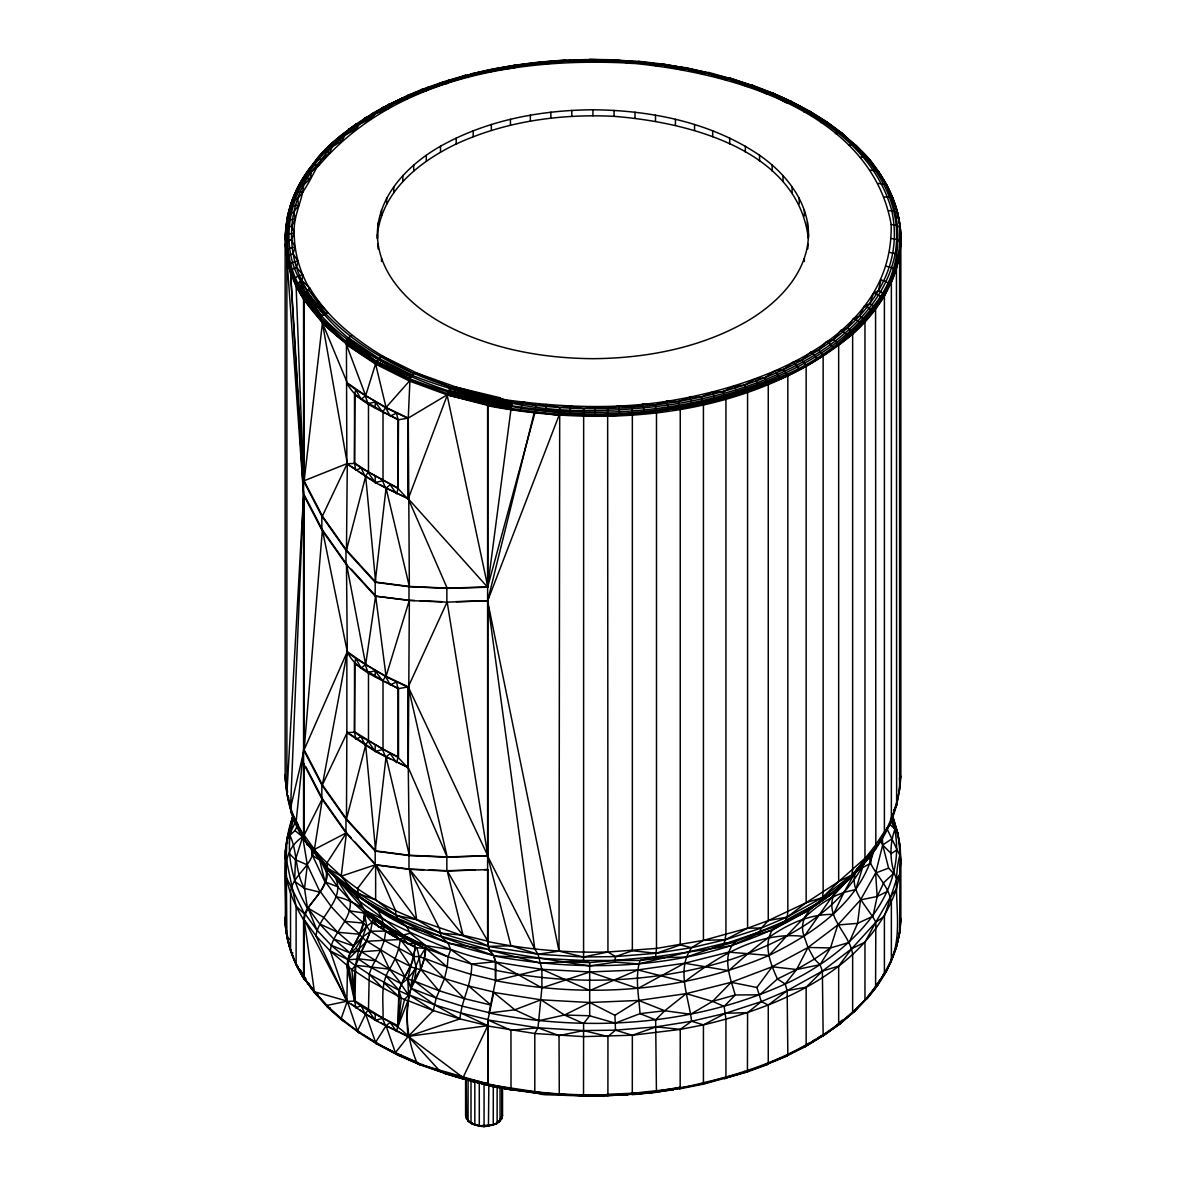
<?xml version="1.0" encoding="UTF-8"?>
<svg xmlns="http://www.w3.org/2000/svg" width="1186" height="1186" viewBox="0 0 1186 1186"><rect width="100%" height="100%" fill="white"/><g stroke="black" fill="none" stroke-linecap="round" stroke-linejoin="round"><path stroke-width="1.5" d="M493.302 1085.842L493.257 1125.069L484.066 1126.7L479.307 1126.122L479.277 1081.35M860.413 157.471C869.961 153.498 872.985 166.826 878.515 171.525C889.678 187.937 897.505 206.646 900.13 226.393C905.289 267.858 882.814 307.426 852.645 334.23C752.65 416.835 611.057 429.199 487.609 405.76C488.721 401.713 493.687 400.497 496.964 398.57C552.75 406.813 610.345 410.119 666.591 401.342C759.262 386.695 893.725 338.425 891.16 224.569C871.147 111.425 731.718 72.85 633.754 63.392C522.952 56.735 394.938 76.349 319.138 165.284L314.305 164.869L311.651 165.803C287.649 195.275 278.814 235.895 290.54 272.276L303.572 480.967L347.29 463.518L346.475 550.141L375.636 582.059L409.348 586.447L447.152 588.093L487.831 586.966L487.831 405.434L490.945 401.565L499.721 397.681L489.937 402.321L487.609 405.76L487.609 941.506L489.017 950.001L493.658 955.931L495.437 962.054L495.437 980.614C586.433 998.404 683.284 992.341 768.928 955.427C813.818 933.693 861.733 900.915 874.023 849.576M837.064 1024.541L838.828 1024.437L854.35 1011.628L867.455 998.049L886.713 970.563L896.453 946.71L899.625 932.685L900.13 846.611L898.01 834.173L892.376 815.078L898.01 834.173L900.856 860.74L900.856 918.572C900.204 948.444 886.579 976.701 866.862 998.716L875.579 987.301L875.831 922.159C867.218 905.837 846.122 888.388 857.448 868.108M456.402 601.628L487.831 600.753L487.831 855.788L447.152 856.915L409.348 855.269L408.266 767.535L409.348 600.235L375.191 596.113L345.986 564.121L321.851 529.979L303.572 494.77L285.396 236.34L287.531 215.956L292.023 200.76L297.76 198.522C311.607 182.763 316.484 161.133 332.065 146.99C345.022 134.196 359.729 123.27 375.28 113.856C410.489 92.834 449.746 79.314 489.729 70.804C575.684 53.385 666.562 57.269 749.76 85.688C809.593 107.2 873.993 145.3 891.783 210.663C910.196 296.233 826.434 355.444 756.564 380.78C673.544 410.964 582.163 415.767 495.659 399.326C551.46 414.507 610.909 412.283 667.881 405.108C719.131 397.414 769.936 382.248 814.441 355.207C851.859 332.258 886.505 298.264 895.193 253.596C907.972 176.091 835.507 118.422 771.093 92.834L767.298 94.198L749.76 85.688L747.091 86.519L728.782 78.958L725.876 79.803L706.945 73.206L703.787 74.095L684.381 68.492L680.972 69.44L661.254 64.815L657.563 65.867L637.683 62.221C628.684 66.46 618.603 57.506 609.663 62.043C594.823 59.092 580.784 62.799 565.87 61.005C549.014 65.408 530.335 61.776 513.805 67.943C471.198 72.39 431.378 87.364 392.581 104.249L388.385 108.563L375.28 113.856L371.426 118.526L359.373 124.233L355.933 129.259L344.933 135.293L341.998 140.689L332.065 146.99L329.708 152.727C289.31 184.23 279.481 247.518 307.382 290.629L304.15 299.391L304.15 480.923L322.399 516.073L346.475 550.141L365.673 476.342L376.659 482.672M870.302 170.235L877.892 170.873C892.243 191.168 900.886 215.511 900.856 240.536L900.856 776.267C898.054 824.107 868.434 867.025 830.497 894.733C735.587 966.19 607.41 977.249 493.658 955.931L583.586 960.497L589.679 962.587L589.679 1015.779L583.586 1023.518L583.527 1096.072L521.44 1090.646L488.202 1085.027L487.965 1019.96L493.865 992.074L468.648 985.981L444.528 978.554L420.867 969.451C405.108 988.783 406.65 1013.304 407.821 1036.623L375.191 1020.257L346.861 1001.414L347.602 959.889L349.796 953.366L359.462 934.509L363.198 923.405L364.784 910.418C407.183 930.476 448.708 953.455 495.644 961.713L495.644 980.273L489.017 1013.022C587.589 1032.339 693.084 1025.771 785.221 983.995C846.982 955.768 916.407 891.991 891.398 817.065M285.233 774.606C286.315 801.084 293.416 831.193 313.089 849.873M285.366 859.287C284.151 844.669 289.636 830.897 292.645 816.887C280.489 850.733 286.552 887.143 285.144 922.219C286.434 942.233 293.12 961.668 303.853 978.583L305.499 978.687L304.165 978.806C292.883 960.156 284.759 939.015 285.233 916.911M899.892 776.37C900.9 822.55 870.287 863.764 834.929 890.627M589.783 59.863L558.413 61.094M892.109 958.332L890.434 962.409C905.481 929.142 890.36 890.389 899.818 855.284L886.579 827.858M896.453 888.892C868.345 969.333 780.358 1006.781 703.431 1024.867L691.586 1021.25L656.273 1026.839L615.504 1030.174L607.944 1036.49L607.899 1095.745L597.877 1096.131L607.944 1094.307L649.009 1092.528L680.156 1088.214L680.245 1029.404L691.586 1021.25L725.476 1013.274L761.338 1001.592L787.163 990.651L822.372 971.141L851.77 948.667L875.831 922.159L890.375 897.12L896.453 888.892L899.625 874.868L900.856 860.74L900.13 846.611L897.461 832.557L892.865 818.666M285.959 780.017C285.411 801.662 295.981 821.261 304.55 840.503L303.572 835.24L303.572 299.509L304.921 294.943L309.235 288.168C299.821 271.401 294.217 252.485 294.247 233.182C292.972 216.282 302.386 201.279 303.646 185.09L310.376 178.315L311.355 171.97L319.138 165.284M285.248 918.631C285.322 939.697 292.675 960.289 303.646 978.168L312.259 988.694L308.434 982.972M869.827 303.586L873.533 305.84L875.579 309.264L875.831 848.598L851.77 875.09L822.372 897.58L787.163 917.074L761.338 928.015L725.476 939.697L691.586 947.673L656.273 953.262L615.504 956.598L583.482 956.998L559.021 951.142L559.703 407.569L570.555 406.19L583.645 408.547L594.735 406.665L607.647 408.429L618.914 406.027L631.545 407.198L642.916 404.248L655.206 404.886L666.591 401.342L678.466 401.491L689.778 397.354L701.193 397.028L712.341 392.299L723.223 391.543L734.104 386.191L744.437 385.079L754.948 379.105L764.703 377.652L774.74 371.055L783.857 369.306L793.315 362.115L801.825 360.129L810.601 352.316L818.459 350.137L826.434 341.761L833.669 339.418L840.755 330.494L847.367 328.048L853.431 318.604L859.435 316.069L864.416 306.151L869.827 303.586L873.608 293.224L878.47 290.659L880.961 279.911L886.046 281.527L889.485 284.447L884.4 296.07L884.4 831.801L875.579 844.995L849.176 879.419L808.022 910.981L777.408 925.792L686.249 957.132L664.753 957.547L639.995 960.438L583.586 960.497L540.964 963.328L489.017 950.001L589.768 966.027L614.911 962.128L638.661 963.936L724.157 943.374L735.231 941.788L796.607 916.318L814.337 905.941L830.497 894.733L844.373 882.369M379.787 484.481L386.058 488.098L409.348 586.447L408.266 418.065L410 378.586L413.514 373.531L417.413 373.323L456.921 387.362L496.964 398.57C424.677 384.501 351.738 352.746 307.189 291.682C347.276 354.673 419.681 386.117 489.937 402.321C420.57 387.244 345.452 361.093 304.15 299.391C276.471 260.979 280.207 205.326 309.813 169.138M890.553 819.585L894.956 829.088C889.189 844.728 889.663 863.971 896.631 878.989L884.4 916.289L884.4 974.106L876.113 985.951L880.101 979.769M287.531 792.352L286.389 779.81M292.645 816.887L286.879 840.429L286.182 858.916L286.879 936.317L289.295 939.193M313.312 990.117L303.572 977.546L303.572 919.728L304.55 914.065L307.441 908.179C291.474 881.168 283.617 847.738 294.336 817.362M583.645 408.547L583.586 960.497M303.572 835.24L291.563 813.344L290.54 808.007L303.572 494.77L290.54 272.276L292.72 269.103L296.693 267.339L297.864 261.024L293.105 253.641L295.077 247.148L291.4 239.824L294.247 233.182L291.623 225.977L295.373 219.232L293.743 212.175L298.457 205.371L297.76 198.522M877.892 170.873L886.372 184.808L892.865 198.447C925.584 279.985 848.568 350.27 780.121 378.29C737.188 397.177 690.964 407.821 644.398 412.476C592.066 416.849 538.904 415.901 487.757 405.063L559.021 415.411L569.888 414.477L570.555 406.19M559.777 1093.848C555.27 1094.9 538.192 1096.205 534.797 1091.328L534.797 1033.51L537.999 1027.788L541.898 987.879L541.898 969.318L537.999 954.211L534.797 949.022L487.609 601.02L535.983 405.493L546.509 404.574L559.703 407.569M899.611 925.881L900.856 918.572L899.625 932.685L896.156 947.851L892.673 956.969L893.31 956.227M897.802 941.61L897.15 942.396L899.314 933.842L900.53 919.728M303.572 494.77L286.879 794.012L286.879 258.281L289.087 255.227L293.105 253.641M899.625 790.38L899.625 254.649L900.856 240.536M487.609 941.506C527.147 949.645 567.605 953.01 607.944 952.002L615.504 956.598L614.911 962.128M346.712 999.442L330.316 951.068C332.021 932.255 352.42 920.173 350.166 900.293L334.111 874.794M413.514 373.531C373.738 352.405 333.474 327.692 309.813 288.05L302.148 280.83L302.593 274.737L296.693 267.339M360.025 1010.042L365.673 1013.986L375.903 1043.339L397.102 1054.487L420.393 1064.909L446.173 1073.701L420.022 1064.435L416.671 1062.078C407.169 1039.158 403.952 1012.295 411.201 988.309C417.502 975.737 424.973 963.032 425.433 948.592L415.426 947.495L392.462 935.606L392.507 929.616L364.354 910.67C382.322 925.836 403.566 938.586 425.759 945.613L450.71 949.615L471.643 964.099L496.252 970.044M304.15 763.547L304.15 835.122L305.128 840.37L330.36 872.703L348.669 888.833L360.663 897.698L398.036 919.269L406.739 926.548L410.104 933.204L425.759 945.613L425.878 948.326L448.115 956.835L471.643 964.099C472.206 983.253 461.517 1000.05 459.931 1018.878L408.266 1036.371C394.315 1020.479 371.218 1014.816 354.51 1001.088L346.861 1001.414L315.891 935.71L304.15 919.61C306.566 900.189 332.48 888.803 326.313 867.144M290.54 808.007L304.15 749.745L322.399 529.86L304.15 494.71L304.15 749.745L322.399 784.895L346.475 818.963L375.636 850.896L409.348 855.269L386.058 756.935L376.659 751.494M488.454 1126.24L488.84 1085.057M377.385 238.712C375.562 197.869 407.228 165.062 440.51 146.234C486.734 120.26 540.342 110.15 592.941 109.779C650.951 110.313 710.903 122.277 759.559 155.277C786.318 173.853 809.578 203.088 808.481 237.215M377.533 238.46L378.423 222.034M808.481 234.22C808.022 273.358 777.304 303.927 745.357 322.221C699.132 348.195 645.525 358.291 592.941 358.676C540.342 358.291 486.734 348.195 440.51 322.221C408.562 303.927 377.86 273.358 377.385 234.22M807.74 248.912L808.185 243.679M400.853 1054.828L398.274 1055.288L375.903 1043.339L395.398 1052.664L408.266 1036.371L433.32 1010.546L436.211 998.034L444.528 978.554L447.211 967.005L448.115 956.835L450.71 949.615L448.1 943.27L441.34 936.777L382.085 911.812L364.502 900.752L348.669 888.833M545.13 412.817L546.509 404.574M296.115 821.779L303.572 749.789L321.851 785.013L345.986 819.155L375.191 851.148L408.992 855.536L446.855 857.182L487.831 855.788L447.152 601.895L408.266 686.887L398.066 688.695C380.157 678.422 355.978 671.054 347.29 651.692L346.475 563.943L322.399 529.86L347.29 651.692L322.399 784.895L347.29 732.34L373.516 749.685M487.831 600.753L446.855 602.162L408.992 600.501L375.191 596.113L375.191 582.311L386.058 488.098L408.266 498.713L487.609 587.218L446.855 588.36L408.992 586.699L375.191 582.311L345.986 550.334L321.851 516.192L303.572 480.967L296.115 286.034L286.879 258.281M399.059 991.896L398.066 1026.231L398.807 990.681L404.545 977.19L407.776 978.672L410.771 988.516C411.913 974.566 417.057 959.874 425.433 948.592L392.596 931.41L364.458 913.383L366.77 926.147C356.141 951.913 351.026 980.185 355.785 1007.952L361.152 1005.609L365.244 1014.238L368.045 1010.012L375.191 1020.257L382.589 1018.418L385.628 1026.009L390.209 1022.391L396.509 1031.464L404.53 999.546L408.562 995.084L407.776 978.672L415.426 947.495L413.899 940.78L392.507 929.616M484.125 869.694L487.831 869.59L446.855 870.984L408.992 869.323L375.191 864.935L375.191 851.148L386.058 756.935L390.817 759.203M302.148 280.83L298.264 282.787L296.115 286.034L303.572 299.509L319.76 318.426L344.8 341.909L346.431 344.652L346.861 463.77L375.191 482.613L408.266 498.713L450.339 387.066L456.921 387.362L499.721 397.681M747.58 1012.651L747.432 1071.477L701.771 1084.078L703.09 1084.152L703.431 1082.685L703.431 1024.867L725.476 1013.274L747.58 1012.651L761.338 1001.592L756.905 987.493L772.16 966.768L808.022 947.481L837.761 924.976L860.517 899.907L875.639 872.985L882.695 844.981L882.325 836.13M304.15 480.923L322.429 322.918L304.431 297.671C281.497 262.536 279.763 214.859 302.638 179.175L310.376 178.315M871.814 852.675L870.554 863.334C877.225 876.721 889.367 887.202 891.368 902.724L891.368 960.541L877.477 985.225M325.735 867.262C329.723 883.288 316.721 896.853 307.441 908.179L304.52 888.388L307.337 864.92L302.667 836.753L294.943 830.585L298.175 824.285M305.81 766.734L322.399 798.697L346.475 832.765L341.197 876.202C377.578 923.123 438.39 941.595 493.865 955.59L489.24 949.66L488.187 946.057C451.258 929.187 410.489 921.596 375.636 899.892C348.135 885.082 326.224 862.889 305.128 840.37L330.36 872.703L360.663 897.698L406.739 926.548L489.24 949.66L448.1 943.27L398.036 919.269L396.065 915.355L395.398 910.359L375.636 864.683L354.985 842.075M349.44 910.848L364.903 913.131L350.166 900.293L337.595 886.713L325.646 882.132L336.335 896.824L349.44 910.848L363.657 923.108C360.633 938.215 348.284 949.942 347.29 965.537L330.316 951.068L315.891 935.71C319.093 914.688 347.972 897.846 333.933 875.001M398.496 1025.979L383.019 1018.166L354.955 1000.836L355.696 965.285L370.581 931.247L373.175 917.267M363.865 921.448L364.695 914.791M354.955 1000.836L347.602 959.889L357.431 959.014L366.489 941.506L359.462 934.509L366.77 926.147L372.315 922.1L385.761 931.084L384.338 940.454L380.573 950.327L371.5 967.717L369.246 974.24L368.475 1009.76M520.698 410L522.774 401.846L535.983 405.493M893.592 810.438L896.631 805.413L897.861 796.295M424.188 958.54L419.414 956.479L413.692 956.642L416.227 967.88L414.344 981.593L407.776 978.672L401.001 984.113L408.562 995.084L398.807 990.681L401.283 998.078L398.066 1026.231L407.821 1000.999L398.066 996.581M878.085 984.543C835.967 1039.277 769.047 1067.667 703.431 1082.685C677.295 1090.082 650.284 1090.542 623.569 1094.619C621.612 1097.183 631.604 1092.113 632.034 1094.708L655.991 1092.35L680.156 1088.214M470.723 75.519L471.613 73.784L488.35 69.944L517.615 64.726L518.608 65.66M351.338 569.265L375.636 595.861L365.673 664.516L386.058 676.287L408.266 686.887L487.831 855.788M522.774 401.846L512.619 402.35L511.225 407.391L487.609 587.218L534.797 413.291M383.019 1018.166C383.508 1001.755 380.039 983.817 389.482 969.14C395.071 960.097 399.089 950.09 400.305 939.49L387.214 931.929M583.527 1096.072L614.57 1095.241M448.649 81.641L449.687 79.862L451.584 80.604M346.979 461.71L322.429 322.918C368.016 366.163 427.494 390.668 487.98 404.678L447.078 394.879L408.266 418.065L386.058 407.45L365.673 395.694L375.858 362.872L377.548 359.892L382.159 355.919L417.413 373.323L450.339 387.066L494.28 399.682C423.461 384.22 348.328 357.668 305.143 295.625C268.644 242.952 292.809 170.903 341.612 135.293L344.933 135.293M650.047 1092.602L656.436 1091.683L655.65 1019.827L639.995 1013.645C638.987 996.121 634.732 977.575 639.995 960.438L655.65 956.805L656.495 948.4L656.495 412.654L655.206 404.886M313.638 849.117C312.318 866.595 292.186 875.06 290.54 892.48L290.54 950.312L296.426 965.182L304.209 978.005C319.034 999.991 338.811 1018.033 360.559 1032.991L357.816 1031.939L347.29 1001.162L304.15 919.61L304.209 978.005L315.372 993.557L318.011 994.431M896.631 805.413L896.453 268.673L899.625 254.649M900.856 776.267L899.818 781.722L899.507 778.194M427.479 88.772L428.68 86.934L430.844 87.571M765.637 1064.583L787.222 1055.955L787.83 1054.384L787.163 990.651L785.221 983.995L777.408 978.984C770.811 964.218 762.939 945.613 772.16 930.284C789.535 915.384 812.232 908.476 830.497 894.733M613.829 60.708L614.111 59.715L641.982 62.206M290.54 272.276L304.224 298.59L319.76 318.426L321.643 315.995L305.617 294.558L309.235 288.168M407.361 96.837L408.71 94.939L411.142 95.473M880.086 840.4L882.695 844.981L888.625 868.122L893.592 873.459L883.941 882.443L877.166 896.497L872.985 916.2L857.597 923.345L837.761 924.976L830.497 947.925L820.075 964.692L796.607 969.511L777.408 978.984L759.663 994.832L735.231 994.98L712.534 1001.369L690.593 1014.282L664.753 1010.739L638.661 1000.435L589.768 1002.511L540.964 999.813L493.658 992.415L514.813 1009.79L538.548 1020.761L564.462 1015.008L589.768 1002.511L614.911 1015.32L638.661 1000.435L686.249 993.631L731.169 982.304L772.16 966.768L796.607 969.511L814.337 959.133L830.497 947.925L849.176 942.44L857.597 923.345L860.517 899.907L877.166 896.497L887.38 891.412M497.127 1123.038L492.16 1125.04L497.127 1123.038L497.127 1087.858M466.483 1116.56C466.632 1106.894 464.912 1118.947 467.699 1119.317M499.706 1119.362L501.515 1118.947L502.538 1115.492L502.538 1087.725M501.515 1118.947L502.538 1115.492M355.785 469.434L346.861 463.77L354.51 463.43L361.152 467.966L365.244 476.579L368.045 472.369L375.191 482.613L382.589 480.76L385.628 488.35L390.209 484.748L396.509 493.806L398.066 488.573L398.066 419.874L396.509 413.158L390.209 416.049L385.628 407.702L382.589 412.061L375.191 401.965L368.045 403.67L365.244 395.946L361.152 399.267L355.785 389.66L385.628 407.702L407.821 418.317L407.821 498.965L398.066 488.573L361.152 467.966L355.785 470.308L354.51 463.43L354.51 394.73L355.785 389.66L346.861 383.122C357.119 402.573 379.935 409.57 398.066 419.874L408.266 418.065M375.636 850.896L365.673 745.164L346.475 818.963L346.861 732.592L354.51 732.251L361.152 736.788L365.244 745.416L368.045 741.191L375.191 751.435L382.589 749.582L385.628 757.172L390.209 753.57L396.509 762.642L398.066 757.394L398.066 688.695L396.509 681.994L390.209 684.871L385.628 676.539L382.589 680.883L375.191 670.787L368.045 672.492L365.244 664.768L361.152 668.089L355.785 658.482L385.628 676.539L407.821 687.154L407.821 767.802L398.066 757.394L361.152 736.788L355.785 739.13L354.51 732.251L354.51 663.552L355.785 658.482L346.861 651.944L346.861 732.592L375.191 751.435L408.266 767.535L447.152 856.915L408.266 686.887M680.245 1087.236L648.223 1092.81M497.394 1121.437L500.062 1120.829L500.062 1087.503M378.423 227.994C386.132 187.966 421.356 160.688 456.195 143.995C505.31 121.313 560.326 113.648 614.066 116.347C688.636 122.202 797.748 149.703 808.333 238.46M355.34 124.486L348.921 129.348L354.525 126.19L355.34 124.486L359.373 124.233M895.919 947.065L896.749 943.952M541.083 62.398L542.076 62.784M501.811 1118.635L501.915 1086.776M875.831 848.598L838.665 881.583L806.154 902.709L768.261 920.588L747.58 928.178L703.431 940.379L691.586 947.673C676.064 969.688 688.755 997.07 691.586 1021.25M355.933 129.259L350.374 128.37L340.664 135.753L321.91 153.498L313.045 164.81M332.065 146.99L328.581 147.153L326.654 149.421C330.82 145.404 334.926 136.909 341.998 140.689M836.931 130.46L842.431 134.507L842.104 133.203L826.775 121.891L809.919 111.336L791.24 101.462L786.348 102.811L769.758 93.353M291.637 202.005C297.79 187.788 304.505 173.304 315.209 161.919C317.996 156.893 322.874 149.54 329.708 152.727M297.642 188.307L299.776 185.742L303.646 185.09M883.303 834.351L890.375 823.558L891.368 818.251L891.368 282.505L896.453 268.673M896.453 804.404L890.375 823.558L884.4 831.801M385.761 931.084L370.581 931.247L384.338 940.454L414.122 956.435L400.305 939.49L366.919 941.254L395.146 958.718L404.989 976.938L389.482 969.14L355.696 965.285L369.246 974.24L399.237 990.429C402.617 978.435 410.919 968.547 414.122 956.435C415.471 931.766 420.971 964.93 420.437 969.718L410.03 966.649L404.545 977.19M522.952 1090.142L522.448 1090.942L511.596 1089.786L489.729 1085.768L487.772 1084.464L488.187 1019.634L460.776 1012.963L434.625 1004.824L409.007 994.846L433.32 1010.546L459.931 1018.878L487.831 1025.653L463.059 1077.54L463.993 1079.304L465.698 1078.519M285.366 850.258L286.182 858.916L296.115 906.252L296.115 964.07L303.572 977.546L314.409 991.733L347.29 1001.162L341.197 1018.507L342.072 1020.242L344.444 1020.879M365.673 1013.986L357.52 1030.797C396.598 1057.615 441.488 1074.19 487.831 1083.47L487.609 1083.796C519.157 1091.12 551.401 1096.116 583.601 1095.656M724.157 943.374L725.936 934.79L725.936 399.045L723.223 391.543M703.328 1083.678L672.922 1089.534L674.063 1089.222M864.298 861.97L855.699 889.767C817.925 895.43 793.627 929.453 768.928 955.427L728.678 952.121L684.559 963.24L637.831 969.926L589.827 971.971L541.898 969.318L495.437 962.054L541.898 987.879L589.827 971.971L637.831 988.487L684.559 963.24L728.678 970.682C758.299 944.352 791.27 913.798 833.358 914.391L843.869 892.598L857.626 868.093M363.198 923.405L366.77 926.147L370.136 931.544L366.489 941.506L347.602 959.889L355.251 965.537L351.916 969.57L354.51 1001.088L346.861 965.789L354.51 971.438M673.885 1089.682L648.89 1092.988L607.899 1095.745M559.021 415.411L487.609 601.02L559.021 951.142L537.999 954.211L487.965 946.398L510.944 945.805L537.999 954.211L583.482 956.998L607.944 952.002L656.495 948.4L703.431 940.379L725.476 939.697L747.58 928.178L761.338 928.015L768.261 920.588L787.163 917.074L806.154 902.709L822.372 897.58L838.665 881.583L851.77 875.09L852.645 869.961L852.645 334.23L850.762 330.627L847.367 328.048M517.615 64.726L508.142 66.876M488.128 404.337L511.047 408.562L447.537 392.403L488.41 403.907L447.226 393.559M295.877 820.905L286.879 840.429M875.772 846.596L872.985 853.179L866.062 858.872M859.064 866.788L857.597 870.153L854.958 872.6M291.637 822.224L293.639 817.658M304.15 749.745L347.29 651.692L365.673 664.516L346.475 563.943M761.338 928.015L759.663 931.811L756.905 934.301L731.169 945.805L655.65 956.805L589.679 962.587L564.462 961.816M637.683 62.221L638.276 61.242L662.425 64.059L686.16 68.21L662.159 63.881L661.254 64.815M322.399 516.073L347.29 463.518M865.617 860.473C838.947 913.576 782.078 942.84 727.848 960.512C653.041 983.268 572.541 985.922 496.045 970.37M886.817 969.807L889.722 963.877M344.8 341.909L348.284 337.728L352.02 335.564M785.221 920.973L787.163 917.074L787.83 912.078L787.83 376.347L783.857 369.306M495.6 69.603L493.702 69.351L497.319 68.729M492.116 70.463L487.95 70.137L490.752 72.183M854.35 1011.628L864.965 1000.05L864.965 942.218L875.831 922.159L884.4 916.289M882.962 975.144L886.713 970.563M883.481 975.915L886.105 971.29M878.47 290.659L882.295 292.734L884.4 296.07C870.509 315.95 854.335 335.356 833.358 348.135C811.476 365.244 786.125 378.112 759.752 386.577C730.843 398.615 699.903 406.205 668.771 409.496C636.289 415.545 602.814 417.161 569.888 414.477M289.265 853.594L295.492 859.717L307.337 864.92L320.146 892.243L304.52 888.388L294.573 881.302L295.492 859.717L302.667 836.753C273.225 856.989 288.643 895.371 303.572 919.728M361.004 952.047L358.409 950.179L349.796 953.366L355.874 948.296L362.634 936.925L370.136 931.544M837.761 888.492L804.152 936.48L808.022 947.481L814.337 959.133L820.075 964.692L822.372 971.141L823.143 1034.815C793.894 1055.584 759.766 1068.052 725.58 1078.059M468.366 77.49L465.431 75.37L456.654 78.839M375.636 1042.197L386.058 1025.757L408.266 1036.371L463.059 1077.54L489.729 1085.768C487.209 1086.554 571.444 1098.266 521.44 1090.646M723.934 1078.563L747.432 1071.477M565.411 60.16L565.87 61.005M351.338 838.087L346.475 832.765L326.787 863.156L327.692 868.315C371.752 910.122 429.747 932.863 488.187 946.057M305.514 174.905L316.158 160.095L320.857 159.235M766.882 1064.776L768.261 1062.893L768.261 1005.076L787.163 990.651L806.154 987.182L822.372 971.141L838.665 966.056L851.77 948.667L864.965 942.218M430.815 87.393L443.371 81.864L446.796 83.821M498.728 1121.674L500.418 1119.317M499.291 1121.63L501.041 1119.184L500.996 1116.797M499.706 1121.452L501.915 1118.265M866.669 997.989L875.194 987.226M896.631 878.989L899.625 874.868M293.995 279.125L297.464 276.249L302.593 274.737M855.981 146.278L841.156 132.758L835.463 133.558M289.132 265.012L292.66 262.299L297.864 261.024M309.813 288.05L307.382 290.629C283.128 261.809 284.61 217.572 301.437 185.268C322.874 144.47 362.516 116.88 403.388 97.83L406.679 99.416M407.776 978.672L416.227 967.88M785.221 983.995L796.607 969.511L808.022 947.481L830.497 947.925M411.987 94.583L422.275 89.35L426.189 91.144M899.522 927.645L900.159 926.844M286.256 250.72L289.829 248.185L295.077 247.148M285.396 236.34L288.969 233.968L294.247 233.182M403.388 97.83L388.682 104.679L408.71 94.939M875.283 988.383L873.341 989.776M286.552 221.975L290.125 219.766L295.373 219.232M487.831 405.434L447.078 394.879L409.422 381.017L386.058 407.45L375.636 364.161L346.431 344.652L365.673 395.694L347.29 382.87L322.429 322.918M388.385 108.563L383.582 107.17L371.529 113.945L370.773 115.605L389.127 104.175L392.581 104.249M289.725 207.713L293.253 205.667L298.457 205.371M851.978 875.312L833.358 895.83C825.486 918.646 849.947 933.708 852.645 954.448L852.645 1012.266L840.533 1023.296L822.832 1035.927L839.999 1023.903L854.898 1011.006L852.645 1012.266M315.209 161.919L320.932 155.677M304.224 298.59L296.5 284.684L304.224 296.633L305.143 295.625L320.339 317.418L345.319 340.856L375.858 362.872M294.884 193.629L298.353 191.747L303.468 191.702M375.28 113.856L372.374 113.574L354.525 126.19M305.884 173.705L311.355 171.97M322.503 152.89L321.91 153.498L327.573 147.642M853.105 1012.221L860.576 1004.512M889.485 284.447L891.368 282.505M724.883 1078.845L725.936 1077.096L725.936 1019.263L724.157 1006.395L735.231 994.98C730.591 978.658 720.955 955.768 735.231 941.788L712.534 948.177M655.65 1019.827L664.753 1010.739L686.249 993.631L712.534 1001.369L731.169 982.304L756.905 987.493M353.369 946.384L362.634 936.925M684.381 68.492L685.612 67.602L709.169 73.028L687.939 68.58M326.995 148.235L335.134 140.526M294.943 830.585L289.933 835.285C297.745 852.052 294.751 871.932 304.52 888.388M346.312 131.676L334.571 141.104L341.612 135.293M839.644 1022.347L842.223 1020.138M487.609 1083.796L470.16 1080.446L488.869 1085.457L511.596 1089.786L488.202 1085.027M864.965 1000.05L867.455 998.049M340.115 136.316L350.374 128.37M838.828 1024.437L840.533 1023.296L824.418 1034.859L805.235 1046.601L824.418 1034.859L823.143 1034.815M706.945 73.206L708.472 72.376L731.436 78.884L685.078 67.795M832.098 892.776C816.828 902.383 796.592 915.399 804.152 936.48C759.262 930.788 718.968 955.768 684.559 981.8L637.831 969.926L589.827 990.532L541.898 969.318L495.437 980.614M496.045 1123.705L500.062 1120.829M499.973 1121.185L496.83 1123.616M522.448 1090.942L521.588 1091.105M325.572 313.534L308.479 289.755L327.692 312.748L321.643 315.995L298.264 282.787M348.921 129.348L356.245 124.085M474.83 1080.298L474.83 1124.728L479.678 1126.24M354.822 125.034L366.237 117.384L371.426 118.526M891.65 839.036L882.695 844.981L891.205 853.623L896.735 849.991M855.699 871.206L870.554 863.334L869.116 855.402M806.628 1044.777L809.534 1043.013M812.454 1041.249L815.36 1039.485M818.281 1037.72L821.186 1035.941M728.782 78.958L730.606 78.202L752.813 85.733L729.82 78.335M474.874 1125.069L478.566 1125.662M354.51 394.73L383.019 411.809L398.496 419.622L398.066 488.573M354.51 463.43L354.955 394.478M354.51 663.552L383.019 680.631L383.019 749.33L398.496 757.142L398.496 688.443L384.575 681.416M354.51 732.251L354.955 663.3M389.897 103.834L364.873 118.303L369.291 116.272M396.376 101.299L399.563 99.505M787.623 1055.407L806.154 1045.014L806.154 987.182M305.617 294.558L304.921 294.943L297.137 283.795M678.303 1087.77L679.963 1088.689M346.475 832.765L314.409 849.428L304.15 835.122L322.399 798.697L314.409 849.428L327.692 868.315L341.197 876.202L375.636 864.683L409.348 869.071L423.758 869.694M402.958 935.354L403.077 938.067L399.875 939.727L371.885 922.352L364.458 913.383L392.61 932.329L425.433 948.592L425.314 945.865L413.899 940.78M786.466 1055.392L794.309 1051.374M784.91 1056.207L806.258 1046.171L806.154 1045.014M305.751 978.42L304.565 978.865L296.426 965.182M749.76 85.688L751.865 85.021L772.798 93.071L792.426 102.278L810.394 111.869L824.478 121.461M804.138 112.285L807.874 110.935L810.394 111.869M401.15 98.616L429.614 87.023M492.531 1125.262L497.053 1123.379M365.362 117.755L366.237 117.384M371.529 113.945L372.374 113.574M767.238 1063.886L780.091 1058.297M382.781 107.511L383.582 107.17M407.999 95.236L422.275 89.35M407.599 95.725L444.216 81.967M420.393 1064.909L423.328 1064.583M786.288 1056.326L787.222 1055.955M303.809 297.923L320.339 317.418L304.224 296.633M820.549 122.558L826.775 121.891L842.431 134.507M421.623 89.632L428.68 86.934M888.625 868.122L875.639 872.985L877.166 896.497M767.713 1064.435L746.365 1072.292L744.141 1071.388M382.322 108.03L388.415 105.791M487.609 1025.979L534.797 1033.51L583.453 1036.623L632.346 1035.245L656.273 1026.839L680.245 1029.404L703.431 1024.867M691.586 947.673L680.245 944.931L656.273 953.262L632.346 950.757L615.504 956.598M428.057 87.201L443.371 81.864M442.793 82.101L449.687 79.862M442.467 82.56L466.157 75.519M747.106 1071.996L702.557 1084.404M472.621 1123.557L471.005 1123.038L471.005 1080.446M449.153 80.099L465.431 75.37M448.827 80.559L472.295 73.947L473.214 74.599M410.104 933.204L403.388 935.102C379.268 925.347 362.353 901.493 336.335 896.824M756.905 934.301L772.16 930.284L820.075 901.671L822.372 897.58L823.143 892.509L823.143 356.778L821.483 353.013L818.459 350.137M291.4 239.824L287.368 241.218L285.144 244.183L285.144 779.914L286.182 785.354M464.956 75.593L472.295 73.947M848.776 145.226L854.78 144.707C901.627 183.726 913.917 257.97 873.533 305.84C851.118 335.386 819.6 356.645 786.422 372.434C694.522 414.344 588.923 421.371 490.485 402.084C585.943 424.306 689.303 415.174 779.706 377.192C852.986 348.269 932.922 268.347 886.179 184.408L878.366 183.4M493.302 1124.728L479.277 1125.796L471.005 1123.038M471.153 74.006L488.943 70.122M472.562 74.051L486.038 70.952M464.734 1079.156L444.439 1073.122L470.901 1081.098L491.137 1085.368M291.623 225.977L285.767 228.765L285.366 239.275M421.252 90.106L425.922 89.098M303.572 977.546L314.764 992.919L327.707 1007.24L343.021 1020.686M347.29 1001.162L326.787 1005.461L327.707 1007.24M607.944 1036.49L583.482 1030.56L537.999 1027.788L510.944 1030.293L487.965 1019.96L537.999 1027.788L559.021 1035.63L583.482 1030.56L615.504 1030.174L632.346 1035.245L680.245 1029.404M487.95 70.137L494.858 68.921M487.728 70.567L492.205 69.663M679.548 1088.911L703.09 1084.152M305.499 978.687L300.102 969.748L304.565 978.865L312.244 989.554L311.636 988.916M493.925 68.921C533.537 61.524 573.905 58.485 614.185 59.878L614.111 59.715M500.922 68.121L504.524 67.498M293.743 212.175L287.916 214.696L287.531 223.339M489.729 1085.768L508.557 1088.807M392.462 935.606L385.331 931.336L382.678 926.296L378.467 926.918L373.279 919.98M489.017 1013.022L514.813 1009.79L540.964 999.813L564.462 1015.008L583.586 1023.518M517.318 64.919L541.394 61.82M522.285 64.711L529.119 63.866M532.544 63.451L537.673 62.814M664.753 1010.739L639.995 1013.645L615.282 1023.118L589.679 1015.779L564.462 1015.008M470.041 1121.615L468.07 1120.829L468.07 1080.09M471.643 964.099L495.644 961.713L494.31 957.117M649.009 1092.528C611.087 1096.531 572.764 1096.472 534.856 1092.306M639.076 1093.64L646.4 1092.973M541.201 61.983L565.514 59.997M542.817 62.265L551.49 61.613M484.066 1126.285L486.853 1126.077M479.307 1126.122L488.825 1126.122M623.347 1095.271L632.301 1094.041L632.346 1035.245M572.215 1095.093L623.569 1094.619M771.093 92.834L772.798 93.071M884.548 196.906L889.708 197.054L893.191 198.996M414.018 943.493L407.524 943.7L403.077 938.067M565.351 60.575L570.585 60.427M474.889 869.946L447.152 870.717L429.154 869.931M488.869 1085.457L511.21 1089.563L487.772 1084.464L546.672 1093.477L597.907 1095.479M888.833 210.663L894.051 211.049L897.594 213.154M583.482 1095.879L597.892 1095.938M589.798 59.3L638.024 61.479L685.968 67.795M878.515 171.525L856.351 145.774L841.156 132.758M414.759 600.472L409.348 600.235L386.058 676.287L375.636 595.861M420.155 600.709L441.755 601.658M891.16 224.569L896.423 225.192L899.996 227.475M564.388 1094.93L552.543 1094.144M615.964 60.397L626.386 61.049M635.073 61.598L638.542 61.82M655.65 956.805L664.753 957.547M320.724 892.124L331.62 907.082L344.963 921.374L363.657 923.108M891.531 238.534L896.809 239.409L900.382 241.855M538.993 1092.914L546.672 1093.477M647.126 62.769L653.99 63.525M657.429 63.896L662.574 64.474M374.939 960.749L357.89 958.718L371.5 967.717L401.417 983.906L389.482 969.14L380.573 950.327L361.433 951.795L389.482 969.14M500.863 1086.984L504.272 1087.443M889.945 252.485L895.193 253.596L898.751 256.206M330.227 1007.996L328.715 1007.729L314.349 991.452M449.272 388.652L492.709 400.705L512.011 404.189M489.003 403.314L511.225 407.391M499.499 1087.058L508.557 1088.748M886.416 266.301L891.605 267.665L895.104 270.438M470.427 1080.876L489.21 1085.175M492.457 400.631L448.234 390.609L490.945 401.565M470.901 1081.098L490.693 1085.605L463.222 1078.637M495.644 980.273L470.886 974.314L447.211 967.005L424.603 958.347L425.878 948.326L447.211 967.005M489.24 1012.681L462.11 1006.099L436.211 998.034L414.774 981.326L438.79 990.651L464.26 998.582L490.945 1005.061L468.648 985.981M487.965 1084.093L420.022 1064.435M479.307 1082.106L491.212 1085.309M492.709 400.705L511.537 405.909M453.986 1075.065L459.012 1076.547M463.993 1079.304L444.765 1073.567M873.608 293.224L878.559 295.062L881.924 298.16M343.08 883.437L355.652 894.363L377.934 910.507L382.085 911.812M499.499 398.022L512.619 402.35M493.865 955.59L441.34 936.777L439.28 928.089L409.348 869.071L416.671 919.773L439.798 933.041L463.059 935.235L487.831 941.165L488.069 944.427M864.416 306.151L869.205 308.212L872.451 311.473M308.019 908.061L319.627 923.909L333.859 939.06L353.813 946.132L337.669 932.27L323.926 917.564L308.019 908.061L316.84 929.972L331.205 945.286L348.047 959.637L330.316 951.068M375.636 899.892L358.305 893.562L357.52 888.492L375.636 864.683L416.671 919.773L396.065 915.355L375.636 899.892L375.636 864.683L345.986 832.957L321.851 798.815L303.572 763.591M750.96 85.11L771.493 92.908M436.211 998.034L411.201 988.309L434.625 1004.824L459.931 1018.878M408.266 1000.747L433.32 1010.546M331.205 945.286L350.255 953.07L333.859 939.06M853.431 318.604L858.041 320.887L861.155 324.282M397.102 1054.487L398.274 1055.288M791.24 101.462L792.426 102.278M712.534 1001.369L724.157 1006.395M376.377 1043.858L377.207 1044.214L357.816 1031.939M399.385 1055.273L422.038 1065.117M397.532 1054.977L421.06 1065.191M416.671 1062.078L395.398 1052.664L386.058 1025.757L381.358 1023.044M475.601 1125.262L468.07 1120.829M471.079 1123.379L475.275 1125.336M410.875 376.866L376.511 361.419L345.319 340.856M772.116 92.79L791.996 101.774M319.627 923.909L337.669 932.27L359.907 934.272L344.963 921.374M460.776 1012.963L487.831 1025.653L408.266 1036.371L439.28 1070.395M398.748 762.998L408.266 767.535M840.755 330.494L845.129 332.999L848.094 336.542M412.179 374.998L378.897 358.394L348.284 337.728M375.636 364.161L409.422 381.017M401.861 940.261L414.314 946.472M395.146 958.718L410.475 966.397L398.629 948.696M448.115 956.835L403.388 935.102L381.803 917.46L359.936 901.597L336.009 877.862L364.784 910.418L355.652 894.363L351.797 890.538M761.338 1001.592L768.261 1005.076M354.955 463.177L368.475 472.117L398.496 488.321M354.955 971.186L368.475 980.11L398.496 996.314L383.967 982.72M410 378.586L376.511 361.419L346.505 339.329M397.77 1054.428L378.438 1044.258L363.539 1034.874M826.434 341.761L830.556 344.459L833.358 348.135M325.068 863.69L312.481 855.417L311.043 846.774M298.457 966.738L297.049 965.923L303.853 978.583M354.955 731.999L383.019 749.33M367.245 1014.89L371.944 1017.603M375.087 1019.411L378.215 1021.22M859.435 316.069L863.008 318.485L864.965 322.014L864.965 857.745M291.489 952.195L292.927 953.07M812.188 113.945L815.212 115.828M819.734 118.659L822.758 120.557M809.104 110.98L827.294 122.44L832.794 127.421M886.817 185.09L868.345 158.39L855.788 145.181M810.601 352.316L814.441 355.207L817.035 359.017M358.602 471.405L362.857 474.356M351.53 1004.127L357.194 1008.07M825.886 121.491L842.638 133.766L853.312 143.773M355.874 948.296L358.409 950.179M833.669 339.418L836.901 342.146L838.665 345.838L838.665 881.583M341.524 1019.678L359.225 1032.887M468.159 1121.185L471.643 1123.735M793.315 362.115L799.26 369.083M310.836 847.397L308.019 845.04L330.36 872.703L340.278 881.02M849.206 140.393L853.268 143.921M774.74 371.055L780.121 378.29M327.128 1006.632L342.072 1020.242M889.574 824.122L894.956 829.088L898.01 834.173M296.115 906.252L304.55 914.065L286.879 878.5M801.825 360.129L804.612 363.124L806.154 366.978L806.154 902.709M464.26 998.582L424.603 958.347L420.867 969.451L438.79 990.651M369.246 974.24L383.019 988.501M867.737 157.768L867.87 158.642L858.367 148.754M754.948 379.105L759.752 386.577M466.617 1118.947L466.217 1079.364M386.073 976.122L399.237 990.429M293.743 959.178L294.365 959.919M559.288 1095.078L559.021 1035.63M288.821 944.619L290.985 950.49M409.348 869.071L463.059 935.235L447.152 870.717L487.831 941.165L487.831 869.59M306.329 293.164L323.585 314.572M734.104 386.191L738.285 393.885M286.019 929.868L286.671 930.669M764.703 377.652L768.261 384.857L768.261 920.588M285.47 923.375L286.389 927.437M305.128 913.946L316.84 929.972M327.306 872.496L337.595 886.713M466.217 1118.265L468.841 1121.63M468.426 1121.452L465.594 1115.492L465.594 1078.459M744.437 385.079L747.58 392.447L747.58 928.178M712.341 392.299L715.87 400.171M297.286 822.891L291.563 813.344L288.198 795.85M377.934 910.507L381.803 917.46L383.004 923.331M318.174 856.07L326.728 872.614M299.939 281.749L305.973 292.898M689.778 397.354L692.654 405.375M534.797 949.022L487.609 856.055L510.944 945.805M294.573 818.281L298.368 826.197M299.88 829.355L307.441 845.158L306.462 841.838M701.193 397.028L703.431 404.648L703.431 940.379M408.266 498.713L447.152 588.093M666.591 401.342L668.771 409.496M678.466 401.491L680.245 409.2L680.245 944.931M642.916 404.248L644.398 412.476M319.494 859.45L325.068 882.251L312.481 855.417L312.007 848.301M287.827 938.259L289.458 945.39M447.078 394.879L487.831 586.966M773.198 93.561L773.42 94.658M631.545 407.198L632.346 415.026L632.346 950.757M286.893 932.196L287.605 936.732M304.15 919.61L314.409 991.733M618.914 406.027L619.685 414.299M365.673 476.342L375.636 582.059M597.877 1096.131L597.803 1094.871M511.033 1089.089L510.944 1030.293M377.682 243.679L378.126 248.912M382.559 923.583L382.678 926.296M607.647 408.429L607.944 952.002M614.911 1015.32L615.504 1030.174M589.813 59.537L589.842 60.308M594.735 406.665L594.794 414.967M900.13 226.393L900.13 239.32M900.13 846.611L900.13 859.257M897.461 212.338L897.461 217.883M897.461 832.557L897.461 836.174M838.665 966.056L838.665 1023.874M807.444 222.034L807.444 227.994M804.345 209.952L804.345 215.926M804.345 258.504L804.345 261.483M799.201 198.106L799.201 204.066M792.085 186.602L792.085 192.577M783.042 175.558L783.042 181.532M772.16 165.091L772.16 171.066M759.559 155.277L759.559 161.252M745.357 146.234L745.357 152.193M729.686 138.021L729.686 143.995M712.682 130.756L712.682 136.731M694.551 124.471L694.551 130.445M675.427 119.252L675.427 125.227M655.502 115.131L655.502 121.105M634.984 112.166L634.984 118.14M614.066 110.372L614.066 116.347M592.941 109.779L592.941 115.754M571.8 110.372L571.8 116.347M550.882 112.166L550.882 118.14M530.364 115.131L530.364 121.105M510.44 119.252L510.44 125.227M491.33 124.471L491.33 130.445M484.066 1083.574L484.066 1126.67M473.184 130.756L473.184 136.731M456.195 138.021L456.195 143.995M446.855 588.36L446.855 602.162M446.855 857.182L446.855 870.984M440.51 146.234L440.51 152.193M426.308 155.277L426.308 161.252M413.706 165.091L413.706 171.066M408.992 586.699L408.992 600.501M408.992 855.536L408.992 869.323M402.84 175.558L402.84 181.532M393.796 186.602L393.796 192.577M386.666 198.106L386.666 204.066M383.019 411.809L383.019 480.508M381.521 209.952L381.521 215.926M381.521 258.504L381.521 261.483M375.191 401.965L375.191 407.94M375.191 476.639L375.191 482.613M375.191 670.787L375.191 676.761M375.191 745.46L375.191 751.435M375.191 1014.282L375.191 1020.257M368.475 403.418L368.475 472.117M368.475 672.24L368.475 740.939M345.986 550.334L345.986 564.121M345.986 819.155L345.986 832.957M321.851 516.192L321.851 529.979M321.851 785.013L321.851 798.815M287.531 836.174L287.531 843.394M492.916 1085.768L492.249 1086.094L494.073 1086.035L492.916 1085.768M392.61 932.329L385.331 931.336L392.596 933.412L399.875 939.727L392.61 932.329"/></g></svg>
